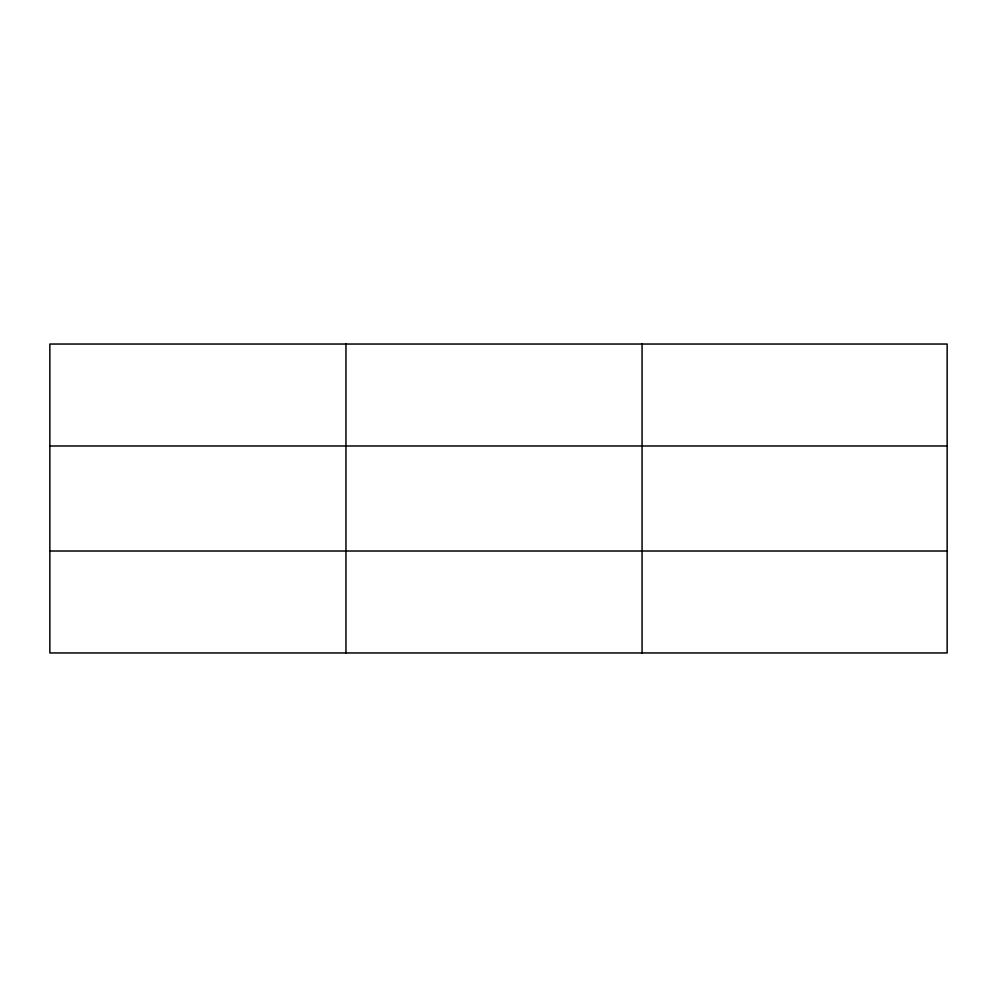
<?xml version="1.0" encoding="UTF-8"?>
<svg xmlns="http://www.w3.org/2000/svg" width="997" height="997" viewBox="0 0 997 997"><rect width="100%" height="100%" fill="white"/><g stroke="black" fill="none" stroke-linecap="round" stroke-linejoin="round"><path stroke-width="1.5" d="M345.959 344.04L345.959 652.96M642.068 344.04L642.068 652.96M947.15 445.983L947.15 344.04L49.85 344.04L49.85 652.96L947.15 652.96L947.15 445.983L49.85 445.983M49.85 551.017L947.15 551.017"/></g></svg>
